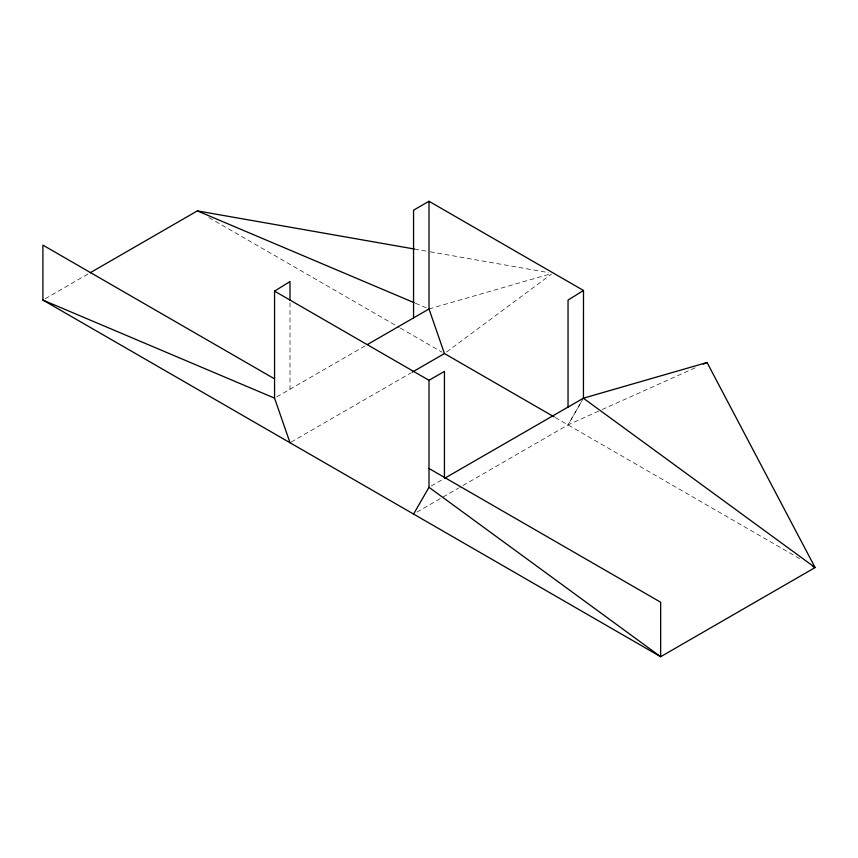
<?xml version="1.0" encoding="UTF-8"?>
<svg xmlns="http://www.w3.org/2000/svg" width="858" height="858" viewBox="0 0 858 858"><rect width="100%" height="100%" fill="white"/><g stroke="black" fill="none" stroke-linecap="round" stroke-linejoin="round"><path stroke-width="0.64" stroke-dasharray="4.29 3.22" d="M580.866 402.595L567.996 424.892L459.663 487.441M583.44 398.262L567.996 424.892L600.932 410.113M446.589 351.973L551.48 274.11M45.206 298.734L89.007 273.445M276.769 396.868L366.216 345.227M291.152 442.063L411.025 372.855M431.209 486.036L443.35 479.032M417.009 512.065L458.504 488.105M602.144 409.566L697.286 366.881M429 308.977L551.265 273.681M414.414 249.034L428.882 251.576M430.201 251.812L548.605 272.619M415.444 303.239L426.533 307.936M208.944 217.589L399.195 327.434M400.364 328.11L442.127 352.22M555.298 417.556L802.337 560.188M290.004 302.799L290.004 389.221"/><path stroke-width="1.29" d="M413.556 514.06L429 487.312L429 380.309L274.56 291.141L290.004 281.531L290.004 300.139M413.556 317.889L413.556 210.199L429 201.276L583.494 290.476L568.039 300.086L568.039 407.089M90.154 272.78L197.34 210.896L414.414 249.034M367.363 344.562L429 308.977L429 201.276M412.172 372.19L444.444 353.56L554.139 416.891M429 380.309L444.444 371.396L444.444 478.389L583.494 398.166L707.046 362.505L815.1 567.556L660.66 656.724L42.9 300.064L42.9 245.12L274.56 378.871M703.388 364.146L707.046 362.505M197.34 210.896L414.21 302.713M42.9 300.064L274.56 398.144L290.004 442.728M812.783 566.216L815.1 567.556L583.44 398.262L583.494 290.476M429 468.479L660.66 602.23L660.66 656.724L429 487.312M429 308.977L444.444 353.56M274.56 291.141L274.56 398.144"/></g></svg>
